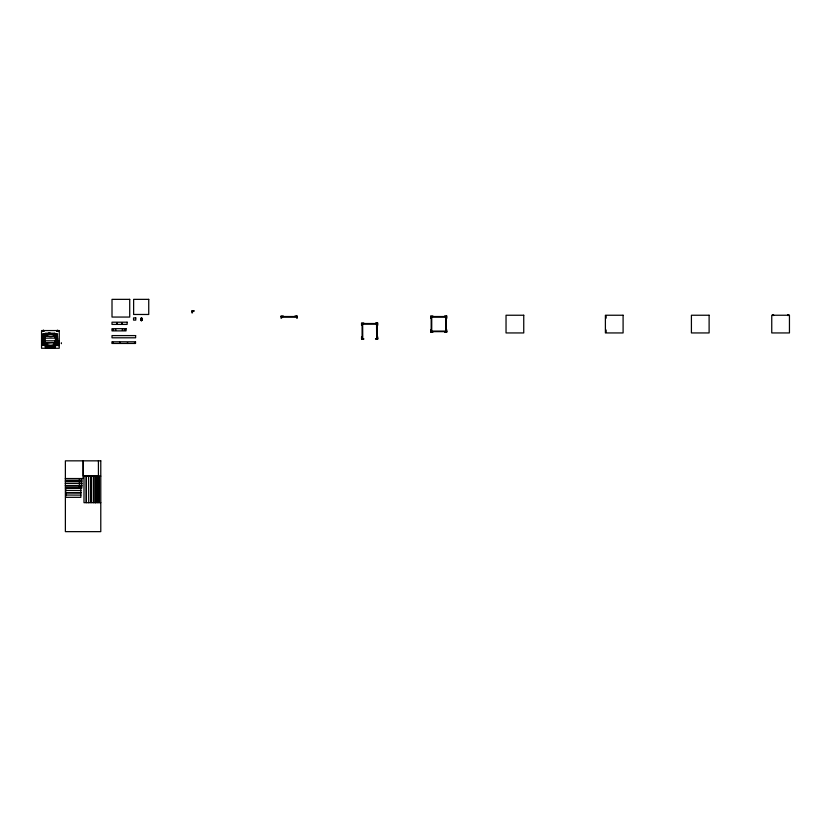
<?xml version="1.0" encoding="UTF-8"?>
<svg xmlns="http://www.w3.org/2000/svg" width="831" height="831" viewBox="0 0 831 831"><rect width="100%" height="100%" fill="white"/><g stroke="black" fill="none" stroke-linecap="round" stroke-linejoin="round"><path stroke-width="1.25" d="M140.803 320.174C142.433 319.613 141.727 320.589 141.073 319.187C140.335 320.569 141.717 319.842 142.08 319.343C138.964 319.883 143.212 322.459 141.654 317.93C141.769 322.812 141.083 318.896 141.114 319.603C140.553 321.732 142.517 319.094 141.623 319.945C142.028 319.374 140.065 320.963 141.914 319.873C140.823 318.47 142.454 320.475 141.623 320.537M141.789 319.925C141.748 320.652 141.55 319.177 141.821 320.143C139.774 320.828 141.769 317.899 141.104 320.517C142.849 319.447 140.73 322.096 140.834 319.395M141.748 320.226L140.875 320.299L141.021 319.551L141.914 319.873L140.938 319.322L141.499 320.527M142.091 319.384L141.239 320.486L140.938 319.322L141.114 320.496L141.789 319.322C139.878 319.727 142.745 320.901 140.917 320.236C142.111 320.61 139.878 319.239 141.634 320.423M141.447 319.447L140.782 319.935L141.28 320.527M57.941 343.213L58.056 343.161M141.623 317.899L141.062 317.93L140.969 320.122L141.696 319.104L141.073 319.031L141.187 320.548M141.301 320.361L140.813 320.112L141.727 320.018M141.862 319.883C140.159 318.72 141.322 321.285 141.654 317.93M141.623 320.06L140.938 319.322L141.104 320.028M141.883 319.571L141.208 319.468M140.917 319.322L140.979 319.966M141.021 319.125L141.737 319.125M112.445 329.803L113.691 329.772L112.632 329.71M125.595 329.772L124.349 329.772L125.346 329.845M141.125 319.011L141.561 318.886M55.126 336.981L56.83 336.825A8.528 8.528 0 0 1 56.83 342.081L55.199 342.04L55.937 341.094A5.91 5.91 0 0 0 55.937 337.822L55.126 336.981L57.09 334.727L56.757 344.969M57.775 331.289L57.661 330.302L57.017 331.289M773.588 315.562L773.474 314.575L772.83 315.562M44.001 337.459L43.368 336.825L45.082 336.981L44.272 337.822A5.91 5.91 0 0 0 44.272 341.094C46.837 341.77 42.236 343.141 43.264 344.74M56.196 341.458L56.83 342.081M54.877 345.862L45.331 346.132M117.171 323.726L117.026 322.802L117.098 323.955M122.115 323.726L121.98 322.802L122.043 323.955M119.716 342.434L119.83 343.452L119.809 342.195M43.825 343.951C45.29 344.595 43.274 344.117 44.542 343.992M55.521 334.727L56.373 334.529L55.656 334.914M55.656 343.992C56.581 345.873 55.864 342.393 55.791 344.501M45.331 335.766L44.697 336.742L43.119 334.727L43.119 344.179A1.111 1.111 0 0 0 44.22 345.291L46.578 345.291M54.877 343.141L55.262 341.385L56.56 341.115A8.009 8.009 0 0 0 56.56 337.791L55.262 337.521L54.877 335.766M56.83 336.825L56.196 337.459M43.181 330.416L43.763 331.289M57.194 330.499L57.671 331.143L57.194 330.333M773.007 314.689L773.412 315.385M787.788 314.783L788.359 315.562M112.871 342.455L112.798 343.452L112.746 342.206M43.586 330.416L43.004 331.289M788.193 314.689L787.611 315.562M43.991 334.332C44.261 336.243 45.123 333.283 42.745 334.727M44.687 340.752L44.687 338.165L55.521 338.092L55.521 340.752M55.656 334.55L56.3 334.55M57.505 344.647L55.76 344.647L55.563 345.561M56.3 344.366L55.75 344.585M44.531 336.825L44.531 337.615M44.531 341.302L44.531 342.081M55.667 337.615L55.667 336.825M55.667 342.081L55.667 341.302M141.021 319.436L141.696 319.249M115.519 330.198L115.582 329.201L115.654 330.26M122.489 330.426L122.458 329.201L122.521 330.26M45.518 334.322L54.877 334.311M58.617 342.891L57.931 342.891M57.931 343.535L58.617 343.535M191.919 311.21L194.132 311.21L194.132 310.649L191.919 310.649L191.919 312.872L192.47 312.872L192.47 311.21M772.83 315.333L773.588 315.344M787.611 315.344L788.359 315.333M281.023 316.528L296.688 316.528M430.635 316.528L446.299 316.528M281.574 317.078L296.688 317.078M431.185 317.078L446.299 317.078M431.185 318.18L430.635 318.18L430.635 315.967L432.847 315.967L432.847 316.528M446.299 318.18L446.86 318.18L446.86 315.967L444.647 315.967L444.647 316.528M361.547 323.529L377.222 323.529M362.648 324.08L376.661 324.08M362.098 325.191L361.547 325.191L361.547 322.979L363.76 322.979L363.76 323.529M377.222 325.191L377.773 325.191L377.773 322.979L375.56 322.979L375.56 323.529M431.185 329.98L430.635 329.98L430.635 332.192L432.847 332.192L432.847 331.642M446.299 329.98L446.86 329.98L446.86 332.192L444.647 332.192L444.647 331.642M43.004 330.987L43.763 330.998M57.017 330.998L57.775 331.07L57.017 331.122M43.004 331.112L43.763 331.081M431.185 331.091L446.299 331.091M431.185 331.642L446.86 331.642M48.375 333.075L50.213 333.075M54.825 333.21L45.373 333.21L45.331 336.254L54.877 336.254L54.804 333.304M45.331 333.761L54.877 333.761M44.49 333.927L42.703 333.927L42.745 335.817L43.856 335.817M55.719 333.927L57.505 333.927L56.944 336.285A7.375 7.375 0 0 1 56.975 342.569L57.505 344.99L55.719 344.99L57.505 344.99M362.098 336.991L361.547 336.991L361.547 339.204L363.76 339.204L363.76 338.653L362.098 338.653M377.222 336.991L377.773 336.991L377.773 339.204L375.56 339.204L375.56 338.653L377.773 338.653M44.687 340.814L55.521 340.814M41.924 341.115L43.856 341.115M57.765 342.476L57.765 343.951M58.617 343.213L59.541 343.213M54.41 345.291L55.978 345.291A1.111 1.111 0 0 0 56.934 343.629L55.126 341.936M55.49 345.561L56.466 345.561M51.647 346.579L53.215 346.579M51.647 346.33L53.215 346.33M45.331 346.579L54.14 346.215M45.466 347.493L54.804 347.493L54.804 344.99M100.78 476.121L99.128 476.121L99.128 502.682L100.78 502.682M65.379 478.542L83.079 478.542L83.079 460.841M65.379 478.739L79.392 478.739L79.392 483.31L65.379 483.31M65.379 480.952L79.392 480.952M79.579 480.952L81.791 480.952M65.379 481.097L79.392 481.097M79.579 481.097L81.791 481.097M65.379 483.497L79.392 483.497L79.392 488.067L65.379 488.067M65.379 485.709L79.392 485.709M79.579 485.709L81.791 485.709M65.379 485.855L79.392 485.855M79.579 485.855L81.791 485.855M65.753 490.425L80.867 490.508M65.753 495.027L80.867 495.12M44.23 345.187L43.357 344.678M56.207 344.585L56.394 345.561M45.331 343.141C43.783 341.229 46.713 334.779 43.648 337.791A8.009 8.009 0 0 0 43.648 341.115L45.03 341.863L41.924 342.154L41.924 340.128M50.681 346.579L46.069 346.579L46.069 345.291M56.934 343.629L57.09 344.179M376.557 323.28L376.661 338.653M362.752 338.903L362.648 323.529M44.001 341.458L43.368 342.081A8.528 8.528 0 0 1 43.368 336.825M788.193 314.606L788.193 315.385M787.788 314.606L787.788 315.385M773.007 314.606L773.007 315.385M606.131 315.967L606.131 318.18M606.131 329.98L606.131 332.192M446.299 315.967L446.299 331.642M445.748 317.078L445.748 331.091M431.736 317.078L431.736 331.091M431.185 316.528L431.185 332.192M377.222 322.979L377.222 338.653M362.098 323.529L362.098 339.204M296.688 315.967L296.688 318.18L297.249 318.18L297.249 315.967L295.036 315.967L295.036 316.528M283.236 316.528L283.236 315.967L281.023 315.967L281.023 318.18L281.574 318.18L281.574 316.528M98.422 460.841L98.422 475.955L83.297 475.955L83.297 460.841M95.357 476.121L95.357 502.682M95.222 476.121L95.222 502.682M88.605 476.132L88.73 502.682M61.38 342.756L61.38 343.67M59.084 342.756L59.084 343.67M58.845 342.85L58.845 343.587M58.71 342.85L58.71 343.587M58.617 340.71L58.617 345.727M57.931 340.71L57.931 345.727M57.505 336.233L57.505 342.684M55.521 337.708L55.521 341.209M43.586 330.333L43.648 331.154L43.181 330.333M42.89 342.611L42.89 345.291M42.703 343.255L42.703 344.99M42.61 342.611L42.61 345.291M42.101 342.756L42.101 345.145M43.264 335.288A1.111 1.111 0 0 1 44.22 333.626L55.978 333.626A1.111 1.111 0 0 1 56.934 335.288M127.486 342.652L127.61 343.452L127.486 342.652M134.529 342.652L134.653 343.452L134.529 342.652M45.85 334.831C52.249 340.326 61.38 331.164 45.85 334.831M45.85 343.452C52.249 348.947 61.38 339.786 45.85 343.452M43.129 331.122L43.129 331.112M57.142 331.122L57.142 331.112M129.719 299.357L112.008 299.357L112.008 317.058L129.719 317.058L129.719 299.357M148.739 299.357L133.625 299.357L133.625 314.471L148.739 314.471L148.739 299.357M523.748 315.24L506.037 315.24L506.037 332.94L523.748 332.94L523.748 315.24M623.094 315.24L605.394 315.24L605.394 332.94L623.094 332.94L623.094 315.24M709.113 315.24L691.413 315.24L691.413 332.94L709.113 332.94L709.113 315.24M789.45 315.24L771.75 315.24L771.75 332.94L789.45 332.94L789.45 315.24M135.765 317.899L133.552 317.899L133.552 320.112L135.765 320.112L135.765 317.899M141.737 318.574L140.979 318.605L141.737 318.657M127.133 322.199L112.008 322.199L112.008 324.412L127.133 324.412L127.133 322.199M126.032 328.671L112.008 328.671L112.008 330.883L126.032 330.883L126.032 328.671M59.25 330.561L41.55 330.561L41.55 348.272L59.25 348.272L59.25 330.561M135.619 335.589L112.008 335.589L112.008 337.802L135.619 337.802L135.619 335.589M135.526 341.79L111.925 341.79L111.925 343.452L135.526 343.452L135.526 341.79M54.877 342.663L45.331 342.663L45.373 347.69L54.825 347.69L54.877 342.663M100.78 460.841L65.379 460.841L65.379 531.643L100.78 531.643L100.78 460.841M86.206 476.132L83.993 476.132L83.993 502.682L86.206 502.682L86.206 476.132M90.943 476.132L86.393 476.132L86.393 502.682L90.943 502.682L90.943 476.132M93.384 476.132L91.171 476.132L91.171 502.682L93.384 502.682L93.384 476.132M97.019 476.121L93.571 476.121L93.571 502.682L97.019 502.682L97.019 476.121M98.899 476.121L97.237 476.121L97.237 502.682L98.899 502.682L98.899 476.121M81.791 478.739L79.579 478.739L79.579 483.31L81.791 483.31L81.791 478.739M81.791 483.497L79.579 483.497L79.579 488.067L81.791 488.067L81.791 483.497M80.867 488.213L65.753 488.213L65.753 497.333L80.867 497.333L80.867 488.213M80.867 492.721L65.753 492.721L80.867 492.814"/></g></svg>
